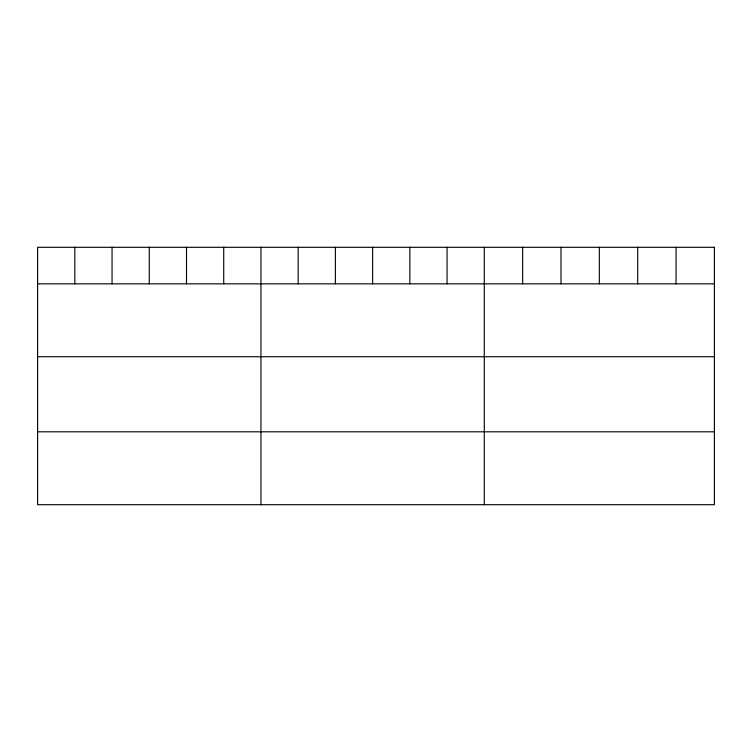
<?xml version="1.0" encoding="UTF-8"?>
<svg xmlns="http://www.w3.org/2000/svg" width="752" height="752" viewBox="0 0 752 752"><rect width="100%" height="100%" fill="white"/><g stroke="black" fill="none" stroke-linecap="round" stroke-linejoin="round"><path stroke-width="1.13" d="M37.6 283.833L714.4 283.833M37.6 356.721L714.4 356.721M37.6 431.808L714.4 431.808M676.048 247.305L676.048 283.833M637.696 247.305L637.696 283.833M599.344 247.305L599.344 283.833M560.992 247.305L560.992 283.833M522.64 247.305L522.64 283.833M484.288 247.305L484.288 504.695M447.064 247.305L447.064 283.833M409.84 247.305L409.84 283.833M372.616 247.305L372.616 283.833M335.392 247.305L335.392 283.833M298.168 247.305L298.168 283.833M260.944 247.305L260.944 504.695M223.72 247.305L223.72 283.833M186.496 247.305L186.496 283.833M149.272 247.305L149.272 283.833M112.048 247.305L112.048 283.833M74.824 247.305L74.824 283.833M714.4 247.305L37.6 247.305L37.6 504.695L714.4 504.695L714.4 247.305"/></g></svg>
